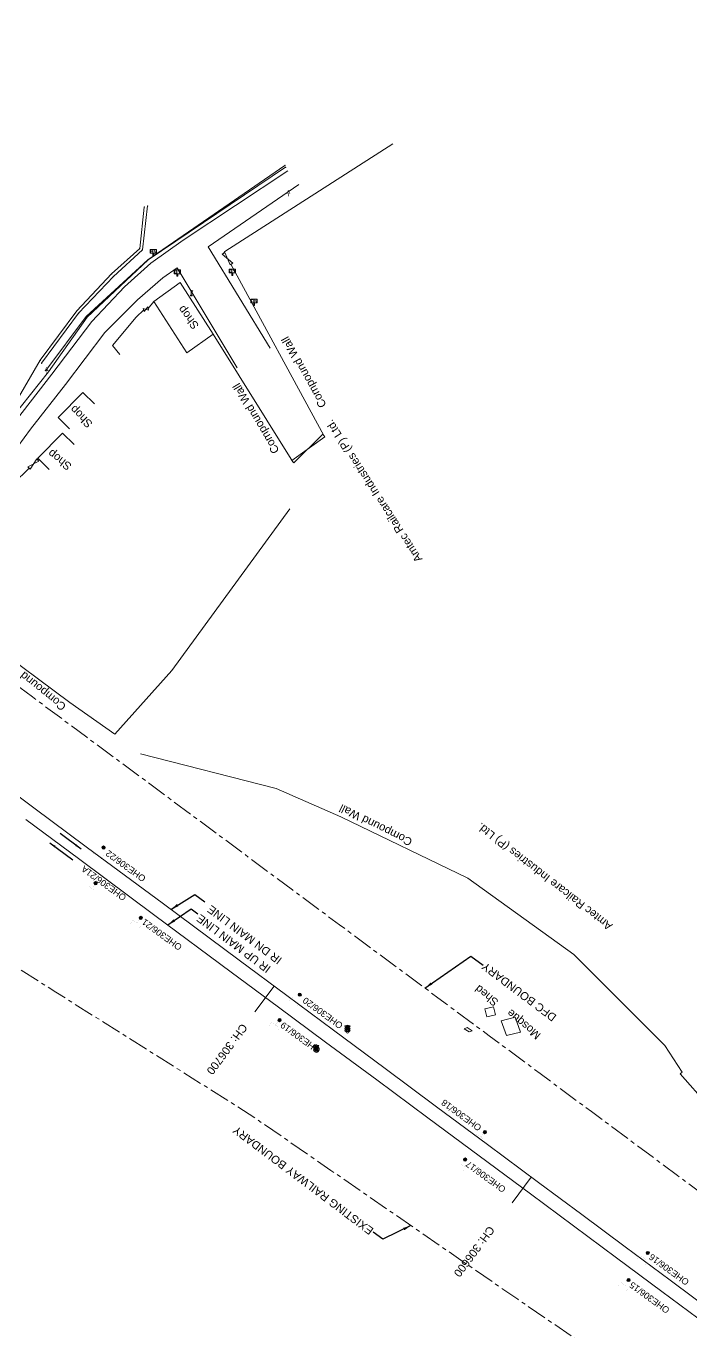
# Model space of a CAD drawing. Header units: metres. Extents: x 628572 to 650094, y 3375792 to 3391117.
# Drawn here: x 639344.9 to 639552.4, y 3383688.9 to 3384096.7 of the extents above; entities that cross this region are included whole.
import ezdxf
from ezdxf.enums import TextEntityAlignment as Align

# ---------------------------------------------------------------- set-up
doc = ezdxf.new("R2010")
doc.units = ezdxf.units.M
doc.header["$MEASUREMENT"] = 0
doc.linetypes.add('CENTER', pattern=[2, 1.25, -0.25, 0.25, -0.25])
for name, color, linetype, lineweight in [('Commercial Building Pucca', 251, 'Continuous', 0), ('Compound Wall', 251, 'Continuous', 0), ('DFCC BOUNDARY', 6, 'CENTER', 0), ('Drain Bottom', 5, 'Continuous', 0), ('Drain Top', 5, 'Continuous', 0), ('Existing Chainage', 7, 'Continuous', 0), ('Existing IR Track', 143, 'Continuous', 0), ('Existing Railway Boundary', 7, 'CENTER', 0), ('flow direction', 7, 'Continuous', 0), ('Gate', 251, 'Continuous', 0), ('Lamp_Post', 7, 'Continuous', 0), ('Name Board', 251, 'Continuous', 0), ('OHE MAST', 8, 'Continuous', 0), ('Religious_Place', 251, 'Continuous', 0), ('Residential Building Semipucca', 251, 'Continuous', 0), ('Shed', 251, 'Continuous', 0), ('Sign Board', 251, 'Continuous', 0), ('Subroad Edge', 34, 'Continuous', 0), ('Tank', 7, 'Continuous', 0), ('Text', 251, 'Continuous', 0)]:
    doc.layers.add(name, color=color, linetype=linetype, lineweight=lineweight)
doc.styles.add('NB', font='swissbo.ttf', dxfattribs={"height": 1.5})
doc.styles.get("Standard").update_dxf_attribs({"font": 'arial.ttf'})
doc.styles.add('Style-Arial', font='arial.ttf')
doc.styles.add('Text', font='arial.ttf', dxfattribs={"height": 2})
doc.dimstyles.new('ISO-25', dxfattribs={"dimtxt": 2.5, "dimasz": 2.5, "dimexe": 1.25, "dimexo": 0.625, "dimtad": 1, "dimtxsty": 'Standard', "dimcen": 2.5, "dimadec": 0, "dimazin": 0, "dimtfac": 1, "dimtmove": 0, "dimatfit": 3, "dimfxl": 1, "dimarcsym": 0})

# ---------------------------------------------------------------- blocks, each defined once
blk = doc.blocks.new('GT')
at = {"layer": 'Gate'}
for p, q in [((-0.5, -0.5), (-0.5, 0.5)), ((-0.5, 0.5), (0.5, -0.5)), ((0.5, 0.5), (0.5, -0.5))]:
    blk.add_line(p, q, dxfattribs=at)
at = {"layer": 'Gate', "flags": 128}
blk.add_lwpolyline([(0.5, 0.5), (-0.5, -0.5)], dxfattribs=at)
blk = doc.blocks.new('LP')
at = {"flags": 128}
for points in [[(0, 0), (0, 1.5)], [(0.25, 1.35), (0.44, 1.35)]]:
    blk.add_lwpolyline(points, dxfattribs=at)
for centre, radius, start, end in [((0.07, 0.99), 0.519, 57.6425, 97.3165), ((0.34, 1.33), 0.094, 11.7012, 168.0476)]:
    blk.add_arc(centre, radius, start, end)
at = {"extrusion": (0, 0, -1)}
blk.add_ellipse((0, 0.01), major_axis=(0.308, 0), ratio=0.400495, dxfattribs=at)
blk.add_ellipse((0.35, 1.36), major_axis=(0.0017, 0.0438), ratio=0.461056, start_param=1.74022, end_param=4.575836)
blk = doc.blocks.new('NB')
for p, q in [((-0.98, 0.82), (-0.98, 1.98)), ((-0.98, 1.98), (0.98, 1.98)), ((-0.98, 0.82), (0.98, 0.82)), ((-0.13, 0.82), (-0.13, 0)), ((-0.13, 0), (0.13, 0)), ((0.13, 0.82), (0.13, 0)), ((0.98, 1.98), (0.98, 0.82))]:
    blk.add_line(p, q)
at = {"style": 'NB', "width": 1.025371}
blk.add_text('NB', height=0.988, rotation=180, dxfattribs=at).set_placement((-0.02, 1.38), align=Align.MIDDLE_CENTER)
blk = doc.blocks.new('TSB')
at = {"const_width": 0.132, "flags": 128}
blk.add_lwpolyline([(-0.51, 0.84), (0.54, 0.84), (0, 1.85), (-0.51, 0.84)], close=True, dxfattribs=at)
at = {"const_width": 0.142, "flags": 128}
blk.add_lwpolyline([(0, 0.84), (0, 0)], dxfattribs=at)
blk = doc.blocks.new('SIG')
for color, points in [(1, [(-0.22, 0.42, 0.180295), (-0.01, 0.33, -0.00255), (0.01, 0.33, -0.00255), (0.02, 0.33, 0.180295), (0.23, 0.42, -0.002654), (0.25, 0.44, 0.184495), (0.33, 0.65, 1.000001), (-0.32, 0.65, 0.184495), (-0.24, 0.44, -0.002654)]), (2, [(0.23, -0.23, -0.002654), (0.25, -0.21, 0.184495), (0.33, 0.01, 1.000001), (-0.32, 0.01, 0.184495), (-0.24, -0.21, -0.002654), (-0.22, -0.23, 0.180295), (-0.01, -0.32, -0.00255), (0.01, -0.32, -0.00255), (0.02, -0.32, 0.180295)]), (3, [(0.23, -0.88, -0.002654), (0.25, -0.86, 0.184495), (0.33, -0.64, 1.000001), (-0.32, -0.64, 0.184495), (-0.24, -0.86, -0.002654), (-0.22, -0.88, 0.395599)])]:
    blk.add_hatch(color=color).paths.add_polyline_path(points)
for p, q in [((-0.31, 0.98), (-0.32, -0.9)), ((0.33, -0.9), (0.32, 0.98))]:
    blk.add_line(p, q)
at = {"flags": 128}
for points in [[(-0.31, 0.98), (-0.81, 0.98, 0.198758), (-0.42, 0.41, 0.003814), (-0.31, 0.39)], [(-0.31, 0.33), (-0.81, 0.33, 0.198758), (-0.42, -0.23, 0.003727), (-0.32, -0.26)], [(0.32, 0.98), (0.82, 0.98, -0.198758), (0.44, 0.41, -0.003814), (0.32, 0.39)], [(0.32, 0.33), (0.82, 0.33, -0.198758), (0.44, -0.23, -0.003727), (0.33, -0.26)], [(-0.32, -0.32), (-0.81, -0.32, 0.198758), (-0.42, -0.88, 0.003639), (-0.32, -0.9)], [(0.33, -0.32), (0.82, -0.32, -0.198758), (0.44, -0.88, -0.003639), (0.33, -0.9)]]:
    blk.add_lwpolyline(points, format="xyb", dxfattribs=at)
for centre, radius, start, end in [((0.01, 0.91), 0.324, 12.4049, 167.5951), ((0.01, 0.81), 0.357, 27.7578, 152.2422), ((0.01, -0.9), 0.324, 181.4572, 358.5428)]:
    blk.add_arc(centre, radius, start, end)
blk = doc.blocks.new('OHE MAST')
h = blk.add_hatch(color=256)
edge = h.paths.add_edge_path()
edge.add_arc((0, 0), 0.514, 0, 360)
at = {"const_width": 0.01, "flags": 128}
for points in [[(1.5, 3.5), (1.5, 2), (-1.5, 2), (-1.5, 3.5)], [(0, 2), (0, 0)]]:
    blk.add_lwpolyline(points, dxfattribs=at)
blk.add_circle((0, 0), 0.514)

msp = doc.modelspace()

# ---------------------------------------------------------------- linework, layer by layer
at = {"layer": 'Commercial Building Pucca', "linetype": 'Continuous', "flags": 128}
for points in [[(639358.5013, 3383970.9802), (639354.9523, 3383974.5007), (639362.681, 3383982.2919), (639366.23, 3383978.7715)], [(639352.1593, 3383958.2721), (639348.6103, 3383961.7926), (639356.339, 3383969.5839), (639359.888, 3383966.0634)]]:
    msp.add_lwpolyline(points, dxfattribs=at)
at = {"layer": 'Compound Wall', "linetype": 'Continuous', "flags": 128}
for points in [[(639406.4994, 3384025.7432), (639406.9515, 3384026.3614), (639459.3581, 3384059.922)], [(639437.7977, 3383968.8764), (639408.8182, 3384022.3876), (639409.0183, 3384022.4266)], [(639374.1947, 3383994.1092), (639371.8431, 3383996.99), (639379.3157, 3384005.7714), (639381.6325, 3384008.0814)], [(639383.0247, 3384008.5263), (639384.758, 3384010.682)], [(639403.3222, 3384000.5438), (639428.1708, 3383960.6528)], [(639340.9775, 3383953.8923), (639345.8665, 3383958.6672)], [(639348.6016, 3383961.2699), (639348.6103, 3383961.7926)], [(639427.2478, 3383945.9668), (639390.3679, 3383895.468)], [(639390.3679, 3383895.468), (639372.6104, 3383875.5884), (639358.5388, 3383885.4769), (639333.6449, 3383903.9751)], [(640033.2052, 3383399.4883), (639991.6266, 3383430.1436), (639936.4219, 3383471.1233), (639903.1017, 3383496.664), (639874.1764, 3383517.3986), (639793.0758, 3383577.3894), (639767.3478, 3383596.6619), (639738.6534, 3383618.245), (639707.084, 3383641.4337), (639678.5286, 3383662.9104), (639621.2944, 3383703.3973), (639594.1379, 3383723.6912), (639574.9652, 3383740.1866), (639549.0758, 3383769.5611), (639549.6861, 3383770.0136), (639544.2712, 3383778.3502), (639515.8615, 3383806.8224), (639482.763, 3383830.583), (639443.1606, 3383849.808), (639422.9601, 3383858.6603), (639380.6101, 3383869.4964)]]:
    msp.add_lwpolyline(points, dxfattribs=at)
at = {"layer": 'DFCC BOUNDARY', "ltscale": 5, "flags": 128}
msp.add_lwpolyline([(643812.3093, 3380572.2631), (643808.6724, 3380574.9777), (643793.2095, 3380586.5191), (643778.2448, 3380597.6421), (643763.3482, 3380608.7144), (643749.7736, 3380618.8204), (643735.9982, 3380629.076), (643723.1947, 3380638.6), (643709.7998, 3380648.5621), (643690.0477, 3380662.9402), (643670.4357, 3380677.2164), (643654.8999, 3380688.7702), (643639.33, 3380700.3503), (643623.6793, 3380711.9753), (643608.0162, 3380723.6096), (643592.0244, 3380735.5214), (643576.0362, 3380747.4305), (643559.2149, 3380759.9262), (643542.8146, 3380772.109), (643525.4077, 3380785.0526), (643508.5729, 3380797.5713), (643491.5674, 3380810.185), (643474.9054, 3380822.5435), (643458.6431, 3380834.5901), (643442.5469, 3380846.5134), (643427.1858, 3380857.9465), (643411.8459, 3380869.3639), (643394.9279, 3380881.9183), (643378.0712, 3380894.4272), (643361.5733, 3380906.6656), (643345.0316, 3380918.9365), (643327.8173, 3380931.7135), (643310.7678, 3380944.3682), (643276.4247, 3380969.8455), (643259.3635, 3380982.507), (643242.1351, 3380995.2928), (643222.7062, 3381009.6831), (643203.0589, 3381024.2351), (643183.8178, 3381038.4897), (643164.43, 3381052.853), (643145.2327, 3381067.0902), (643126.2605, 3381081.1605), (643109.9442, 3381093.1269), (643094.185, 3381104.6835), (643070.7732, 3381121.9216), (643047.567, 3381139.0085), (643025.8074, 3381155.1407), (643004.0325, 3381171.2845), (642988.5407, 3381182.7648), (642971.6994, 3381195.2495), (642949.8305, 3381211.504), (642926.6521, 3381228.7318), (642912.2142, 3381239.4542), (642897.7112, 3381250.225), (642880.681, 3381262.8766), (642863.5492, 3381275.6037), (642848.8569, 3381286.5082), (642830.5771, 3381300.0787), (642815.3655, 3381311.3602), (642796.6216, 3381325.2614), (642779.3631, 3381338.0981), (642762.2123, 3381350.8547), (642746.7818, 3381362.2976), (642731.1837, 3381373.8649), (642713.7244, 3381386.8427), (642695.8795, 3381400.107), (642676.186, 3381414.7288), (642656.3739, 3381429.4386), (642638.7427, 3381442.5386), (642620.5543, 3381456.0528), (642604.8402, 3381467.7078), (642587.9896, 3381480.2058), (642565.2925, 3381497.0883), (642541.6892, 3381514.6448), (642525.704, 3381526.5194), (642509.7629, 3381538.3612), (642491.0733, 3381552.2518), (642472.4595, 3381566.086), (642458.4237, 3381576.5074), (642444.2456, 3381587.0343), (642429.7967, 3381597.7603), (642415.357, 3381608.4793), (642397.6705, 3381621.593), (642380.0084, 3381634.6886), (642363.7544, 3381646.7691), (642347.2259, 3381659.0537), (642330.8575, 3381671.2261), (642314.3519, 3381683.5006), (642297.8931, 3381695.7457), (642281.8453, 3381707.6851), (642264.9228, 3381720.2432), (642248.3602, 3381732.5341), (642230.5414, 3381745.7954), (642212.7106, 3381759.0381), (642195.2367, 3381772.0213), (642177.7043, 3381785.0479), (642157.1992, 3381800.2569), (642136.6249, 3381815.5171), (642118.9645, 3381828.6404), (642101.3287, 3381841.7453), (642081.6266, 3381856.3336), (642061.8408, 3381870.9838), (642042.7256, 3381885.154), (642023.486, 3381899.4164), (642005.9697, 3381912.4264), (641988.4231, 3381925.4588), (641970.4215, 3381938.796), (641952.2749, 3381952.2408), (641931.9264, 3381967.3701), (641911.6528, 3381982.4438), (641898.9656, 3381991.8514), (641886.5608, 3382001.0055), (641876.0335, 3382008.8624), (641864.0463, 3382017.7726), (641852.3291, 3382026.4822), (641837.115, 3382037.7582), (641821.9667, 3382048.9854), (641806.6184, 3382060.3889), (641791.2687, 3382071.7933), (641778.1757, 3382081.5216), (641765.0647, 3382091.263), (641751.1214, 3382101.6324), (641737.1136, 3382112.0497), (641726.4516, 3382119.9432), (641715.7754, 3382127.8472), (641700.446, 3382139.2493), (641685.0398, 3382150.7085), (641672.5358, 3382160.0238), (641659.9859, 3382169.3732), (641642.1375, 3382182.6543), (641624.3659, 3382195.8782), (641611.4997, 3382205.4411), (641598.7051, 3382214.9508), (641579.3318, 3382229.3615), (641559.9393, 3382243.7865), (641545.7561, 3382254.3093), (641531.6069, 3382264.7929), (641516.2129, 3382276.2423), (641500.7739, 3382287.7114), (641484.9887, 3382299.3992), (641469.298, 3382311.017), (641453.4587, 3382322.7603), (641437.5808, 3382334.5322), (641423.9882, 3382344.5278), (641410.4861, 3382354.4572), (641398.1591, 3382363.7061), (641385.5887, 3382373.1374), (641369.5481, 3382385.0615), (641353.581, 3382396.931), (641340.174, 3382406.8961), (641326.8342, 3382416.8112), (641313.9782, 3382426.3292), (641301.2155, 3382435.7781), (641284.3444, 3382448.3055), (641267.4776, 3382460.8298), (641251.7036, 3382472.5569), (641235.976, 3382484.2496), (641219.0383, 3382496.817), (641202.2584, 3382509.2673), (641189.76, 3382518.5659), (641177.2671, 3382527.8539), (641163.4298, 3382538.1046), (641149.6816, 3382548.2893), (641137.5323, 3382557.3376), (641125.4142, 3382566.3629), (641111.3917, 3382576.7766), (641097.4434, 3382587.1352), (641086.4887, 3382595.2709), (641075.334, 3382603.5555), (641061.7644, 3382613.6593), (641047.9094, 3382623.9756), (641033.6643, 3382634.5297), (641019.4811, 3382645.038), (641006.7027, 3382654.5421), (640993.8916, 3382664.0705), (640978.9563, 3382675.1623), (640963.9965, 3382686.2723), (640946.2836, 3382699.3937), (640928.6538, 3382712.4537), (640913.4131, 3382723.7566), (640898.2075, 3382735.0336), (640883.6572, 3382745.852), (640855.1845, 3382767.015), (640841.3158, 3382777.3197), (640825.904, 3382788.7498), (640810.5106, 3382800.1663), (640797.3056, 3382809.9954), (640784.0814, 3382819.8389), (640767.3829, 3382832.244), (640750.7597, 3382844.5932), (640734.5712, 3382856.624), (640718.4561, 3382868.6002), (640700.8318, 3382881.7023), (640683.2571, 3382894.7676), (640668.0149, 3382906.0851), (640653.0827, 3382917.1726), (640637.096, 3382929.0729), (640621.3126, 3382940.8219), (640606.7688, 3382951.6133), (640592.2397, 3382962.3937), (640576.5383, 3382974.0634), (640560.8512, 3382985.7224), (640545.651, 3382997.022), (640530.4116, 3383008.3505), (640516.6491, 3383018.562), (640502.8751, 3383028.782), (640490.7881, 3383037.7114), (640478.8397, 3383046.5383), (640463.3449, 3383058.0659), (640447.6782, 3383069.721), (640428.9748, 3383083.5735), (640410.2094, 3383097.4719), (640387.4808, 3383114.4141), (640364.785, 3383131.332), (640350.7429, 3383141.7456), (640336.708, 3383152.1537), (640321.9965, 3383163.0459), (640307.2262, 3383173.9816), (640293.057, 3383184.4985), (640278.9681, 3383194.9558), (640263.9534, 3383206.1214), (640248.9885, 3383217.2501), (640234.9895, 3383227.6511), (640220.8998, 3383238.1196), (640203.1822, 3383251.2592), (640185.3658, 3383264.472), (640169.5446, 3383276.2399), (640153.6227, 3383288.0852), (640140.9567, 3383297.4857), (640127.9156, 3383307.1648), (640111.7201, 3383319.2), (640095.1302, 3383331.5282), (640080.0724, 3383342.6864), (640064.9887, 3383353.8638), (640050.3238, 3383364.7642), (640035.5809, 3383375.7224), (640023.8916, 3383384.3981), (640012.2409, 3383393.045), (639998.431, 3383403.2737), (639984.6827, 3383413.4567), (639970.0377, 3383424.3322), (639950.049, 3383439.1796), (639942.8737, 3383444.5141), (639926.5747, 3383456.6308), (639913.4666, 3383466.3801), (639896.5934, 3383478.9297), (639881.5054, 3383490.1549), (639866.4939, 3383501.3233), (639852.4765, 3383511.7446), (639838.5065, 3383522.1306), (639823.7382, 3383533.0543), (639809.0966, 3383543.8841), (639795.0765, 3383554.2956), (639781.0402, 3383564.7193), (639768.5196, 3383574.0242), (639755.953, 3383583.3633), (639741.5243, 3383594.0903), (639727.0981, 3383604.8155), (639713.2608, 3383615.1067), (639699.4745, 3383625.36), (639684.1093, 3383636.7884), (639668.7758, 3383648.193), (639654.5483, 3383658.7838), (639640.2683, 3383669.4137), (639622.7576, 3383682.4104), (639605.3264, 3383695.3482), (639590.884, 3383706.0812), (639576.4835, 3383716.7831), (639562.3867, 3383727.2481), (639548.2532, 3383737.7403), (639534.822, 3383747.7129), (639521.3566, 3383757.711), (639505.358, 3383769.5842), (639489.3927, 3383781.4328), (639473.4311, 3383793.2886), (639457.4738, 3383805.1412), (639442.7456, 3383816.0648), (639428.0129, 3383826.9918), (639404.2096, 3383844.6857), (639380.3313, 3383862.4353), (639363.908, 3383874.6137), (639346.9106, 3383887.212), (639330.3344, 3383899.5156)], dxfattribs=at)
at = {"layer": 'Drain Bottom', "linetype": 'Continuous', "flags": 128}
for points in [[(639425.7029, 3384053.1891), (639382.9639, 3384023.7615), (639363.632, 3384005.9972), (639351.0531, 3383989.1172)], [(639349.7734, 3383991.4316), (639361.3231, 3384007.0163), (639372.1817, 3384018.563), (639381.2048, 3384026.8872), (639382.8495, 3384040.5483)]]:
    msp.add_lwpolyline(points, dxfattribs=at)
at = {"layer": 'Drain Bottom'}
for p in [(639425.703, 3384053.189), (639382.85, 3384040.548), (639381.205, 3384026.887), (639382.964, 3384023.761), (639372.182, 3384018.563), (639361.323, 3384007.016), (639363.632, 3384005.997), (639349.773, 3383991.432), (639351.053, 3383989.117)]:
    msp.add_point(p, dxfattribs=at)
at = {"layer": 'Drain Top', "linetype": 'Continuous', "flags": 128}
for points in [[(639312.8451, 3383944.8929), (639316.9032, 3383948.1919), (639325.4583, 3383956.9956), (639340.6364, 3383974.5443), (639351.929, 3383988.7896), (639363.9759, 3384005.8662), (639383.0609, 3384023.7427), (639425.902, 3384052.6522)], [(639381.7921, 3384040.2089), (639380.399, 3384027.2922), (639371.5851, 3384019.3247), (639360.7378, 3384007.7845), (639349.3443, 3383992.3688), (639339.5586, 3383975.487), (639324.5773, 3383957.5854), (639315.9325, 3383948.9923), (639311.4558, 3383946.5278)]]:
    msp.add_lwpolyline(points, dxfattribs=at)
at = {"layer": 'Drain Top'}
for p in [(639425.902, 3384052.652), (639381.792, 3384040.209), (639380.399, 3384027.292), (639383.061, 3384023.743), (639371.585, 3384019.325), (639360.738, 3384007.784), (639363.976, 3384005.866), (639349.344, 3383992.369), (639351.929, 3383988.79)]:
    msp.add_point(p, dxfattribs=at)
at = {"layer": 'Existing Chainage', "color": 7, "linetype": 'Continuous', "lineweight": 13, "flags": 128}
for points in [[(639416.3375, 3383788.9124), (639422.3035, 3383796.9378)], [(639496.6115, 3383729.2723), (639502.5741, 3383737.3003)]]:
    msp.add_lwpolyline(points, dxfattribs=at)
at = {"layer": 'Existing IR Track', "flags": 128}
for points in [[(639560.2959, 3383694.38), (639545.9219, 3383705.0699), (639531.895, 3383715.5017), (639518.3716, 3383725.5565), (639504.8367, 3383735.6197), (639488.9234, 3383747.439), (639473.0478, 3383759.2303), (639456.9921, 3383771.1583), (639440.8127, 3383783.1782), (639426.3374, 3383793.939), (639411.3866, 3383805.0532), (639387.7746, 3383822.5808), (639363.7073, 3383840.4465), (639347.3274, 3383852.6266), (639330.4464, 3383865.1695)], [(639557.3961, 3383691.0991), (639543.3126, 3383701.5542), (639529.179, 3383712.0464), (639515.7455, 3383722.0207), (639502.2801, 3383732.0187), (639486.2874, 3383743.8877), (639470.3221, 3383755.7363), (639454.3502, 3383767.5997), (639438.3929, 3383779.4523), (639423.6827, 3383790.3626), (639408.9363, 3383801.2997), (639385.1192, 3383819.0038), (639361.256, 3383836.7423), (639344.8477, 3383848.9095)]]:
    msp.add_lwpolyline(points, dxfattribs=at)
at = {"layer": 'Existing Railway Boundary', "ltscale": 5, "flags": 128}
msp.add_lwpolyline([(631983.38, 3389039.032), (631997.7807, 3389029.4226), (631998.0481, 3389028.4172), (632017.689, 3389013.381), (632054.7643, 3388986.9088), (632106.6339, 3388955.856), (632154.9467, 3388925.0992), (632230.8669, 3388875.9972), (632261.2753, 3388857.0709), (632290.5359, 3388840.2738), (632385.6616, 3388776.6365), (632400.5735, 3388766.5357), (632397.5375, 3388762.1235), (632395.5364, 3388759.1088), (632389.2973, 3388750.367), (632386.7075, 3388746.9674), (632380.0799, 3388739.4039), (632361.8258, 3388715.063), (632365.1364, 3388712.5802), (632373.8273, 3388706.8724), (632388.4278, 3388697.2834), (632403.5607, 3388687.3436), (632418.7904, 3388677.3402), (632434.5002, 3388667.0345), (632450.2517, 3388656.7014), (632466.7864, 3388645.8571), (632483.3195, 3388635.0137), (632501.7611, 3388622.9148), (632520.2525, 3388610.7831), (632536.8197, 3388599.9238), (632553.3588, 3388589.0829), (632565.8495, 3388580.885), (632578.4671, 3388572.604), (632596.9196, 3388560.5289), (632615.4939, 3388548.3741), (632635.6038, 3388535.295), (632652.8405, 3388523.9973), (632669.9946, 3388512.743), (632686.4084, 3388501.9869), (632696.8068, 3388495.1588), (632732.8678, 3388550.0585), (632815.552, 3388494.313), (632865.8266, 3388462.6693), (632954.7858, 3388408.1832), (633025.1519, 3388369.9037), (633056.7277, 3388353.8904), (633065.1399, 3388349.0145), (633088.5914, 3388328.9973), (633152.5885, 3388273.22), (633202.5468, 3388242.3953), (633264.4413, 3388204.6969), (633318.529, 3388171.7998), (633353.1394, 3388148.7029), (633406.9301, 3388112.3266), (633420.502, 3388103.4378), (633436.8123, 3388092.7008), (633466.2362, 3388073.356), (633479.8402, 3388064.4269), (633497.3225, 3388052.9837), (633514.7073, 3388041.6043), (633531.7969, 3388030.3277), (633546.129, 3388020.9518), (633562.4852, 3388010.2117), (633576.5949, 3388000.9466), (633594.4174, 3387989.2137), (633606.8568, 3387981.0241), (633607.7091, 3387982.3188), (633610.8424, 3387980.256), (633626.8506, 3387969.7582), (633642.9494, 3387959.201), (633660.1619, 3387947.8844), (633677.4438, 3387936.5221), (633693.0899, 3387926.2037), (633708.7685, 3387915.8637), (633726.0343, 3387904.4973), (633743.3468, 3387893.1002), (633758.2779, 3387883.3197), (633773.1647, 3387873.5681), (633789.2894, 3387862.9617), (633805.4356, 3387852.3412), (633820.4764, 3387842.4668), (633835.4704, 3387832.6232), (633852.0416, 3387821.7432), (633886.4734, 3387799.1411), (633904.4207, 3387787.3621), (633919.3393, 3387777.5707), (633934.3023, 3387767.7502), (633949.6629, 3387757.6969), (633964.9235, 3387747.7091), (633980.0551, 3387737.7098), (633995.2041, 3387727.6988), (634012.3387, 3387716.4289), (634029.3333, 3387705.2512), (634045.5362, 3387694.5849), (634061.6293, 3387683.9862), (634078.9907, 3387672.5929), (634096.3149, 3387661.224), (634113.1506, 3387650.1721), (634130.0059, 3387639.1072), (634145.8823, 3387628.6414), (634161.8963, 3387618.085), (634177.8703, 3387607.6107), (634193.7633, 3387597.1895), (634209.9993, 3387586.506), (634226.097, 3387575.9134), (634243.1652, 3387564.6955), (634260.1615, 3387553.5249), (634275.6177, 3387543.3646), (634291.1318, 3387533.1662), (634296.8083, 3387529.4449), (634291.9143, 3387522.0113), (634301.9583, 3387515.4268), (634317.7028, 3387505.1053), (634344.1271, 3387487.7818), (634370.6963, 3387470.3636), (634386.1901, 3387460.3813), (634401.9429, 3387450.229), (634426.4972, 3387434.0857), (634451.3792, 3387417.727), (634475.9114, 3387401.5928), (634500.3759, 3387385.5031), (634523.6732, 3387370.1555), (634547.0997, 3387354.7227), (634564.8006, 3387343.068), (634582.571, 3387331.3674), (634601.3879, 3387318.9723), (634620.2858, 3387306.5238), (634639.3106, 3387294.0156), (634658.1243, 3387281.6461), (634679.4814, 3387267.2836), (634702.026, 3387254.0413), (634712.9167, 3387246.4104), (634726.0042, 3387238.4627), (634737.8854, 3387230.0656), (634750.9438, 3387221.7267), (634764.9008, 3387212.4131), (634775.612, 3387204.6159), (634789.3703, 3387195.959), (634801.4607, 3387188.869), (634814.7172, 3387180.8194), (634815.4987, 3387180.2694), (634827.9598, 3387171.3498), (634840.5994, 3387164.128), (634854.2176, 3387155.5292), (634871.8787, 3387143.9515), (634877.6173, 3387139.7695), (634887.5373, 3387132.4757), (634902.4262, 3387121.5277), (634921.3448, 3387107.4791), (634940.6674, 3387093.1306), (634962.2421, 3387077.0753), (634984.1126, 3387060.8), (635000.5185, 3387048.6195), (635017.0238, 3387036.3652), (635035.7455, 3387022.426), (635054.4369, 3387008.5092), (635082.1937, 3386987.9155), (635109.8573, 3386967.3911), (635134.2436, 3386949.2611), (635158.5309, 3386931.2047), (635180.7563, 3386914.7058), (635202.7867, 3386898.3516), (635206.1213, 3386895.8016), (635211.1242, 3386892.0437), (635230.1367, 3386877.9281), (635249.207, 3386863.7701), (635270.9723, 3386847.61), (635292.819, 3386831.3895), (635313.1117, 3386816.3456), (635333.3618, 3386801.3334), (635352.372, 3386787.2182), (635371.5331, 3386772.9909), (635390.4616, 3386758.9197), (635409.8226, 3386744.527), (635427.2062, 3386731.6093), (635445.0434, 3386718.3546), (635461.6171, 3386706.0794), (635478.4695, 3386693.5976), (635493.4196, 3386682.4884), (635508.6023, 3386671.2062), (635518.0063, 3386664.2196), (635527.5618, 3386657.1206), (635543.461, 3386645.2907), (635559.7145, 3386633.1978), (635591.676, 3386610.2688), (635606.0755, 3386599.5015), (635620.6466, 3386588.6057), (635636.5434, 3386576.7606), (635652.3995, 3386564.9458), (635668.2493, 3386553.1365), (635683.9787, 3386541.4169), (635700.2614, 3386528.9886), (635716.7419, 3386516.4094), (635732.9183, 3386504.3569), (635749.0007, 3386492.3748), (635764.9276, 3386480.5277), (635780.91, 3386468.6394), (635796.8963, 3386456.7694), (635812.8908, 3386444.8934), (635829.3631, 3386432.6938), (635845.7912, 3386420.527), (635861.6814, 3386408.7334), (635877.6317, 3386396.8953), (635893.2055, 3386385.3425), (635908.8769, 3386373.7174), (635925.058, 3386361.6972), (635941.2668, 3386349.6564), (635956.6865, 3386338.1889), (635972.0823, 3386326.7391), (635987.7899, 3386315.0493), (636003.5308, 3386303.3347), (636019.0977, 3386291.765), (636034.6476, 3386280.2079), (636050.7681, 3386268.2256), (636066.8961, 3386256.2378), (636083.1084, 3386244.1987), (636099.3561, 3386232.1333), (636114.134, 3386221.1471), (636147.8198, 3386196.1265), (636166.7058, 3386182.1085), (636182.4635, 3386170.4111), (636198.2037, 3386158.7268), (636214.3364, 3386146.7471), (636230.3919, 3386134.8247), (636230.9614, 3386134.4025), (636228.154, 3386130.995), (636300.9317, 3386076.4069), (636382.1931, 3386014.4435), (636463.0816, 3385952.0584), (636544.2755, 3385889.3268), (636568.8921, 3385871.1182), (636613.4471, 3385839.7025), (636628.0709, 3385853.6506), (636650.5128, 3385835.4717), (636693.9069, 3385800.1065), (636686.7095, 3385790.4003), (636696.0629, 3385782.3378), (636710.473, 3385769.9165), (636766.0138, 3385726.4206), (636849.4668, 3385668.9836), (636931.64, 3385608.8479), (637013.8419, 3385548.1951), (637096.6082, 3385488.6336), (637121.9489, 3385470.2058), (637176.9181, 3385426.1737), (637258.1753, 3385363.4078), (637340.1494, 3385301.7514), (637422.2947, 3385241.0852), (637447.0788, 3385223.2045), (637528.2227, 3385160.8768), (637610.9552, 3385100.7612), (637694.8717, 3385041.953), (637753.3499, 3385002.2846), (637771.5944, 3384989.982), (637771.5944, 3384979.4924), (637852.0915, 3384922.0343), (637935.0162, 3384862.0714), (637993.4351, 3384821.4573), (638019.0158, 3384803.2052), (638102.4107, 3384745.0584), (638178.9785, 3384688.3398), (638237.6603, 3384636.8079), (638344.701, 3384557.2221), (638427.4112, 3384496.8586), (638508.4228, 3384435.5926), (638565.3238, 3384391.9743), (638589.782, 3384373.2765), (638631.8324, 3384337.8543), (638619.2503, 3384320.7689), (638700.6253, 3384258.2275), (638758.2306, 3384210.1286), (638748.4263, 3384194.4881), (638832.9819, 3384135.241), (638898.2751, 3384089.8354), (638910.685, 3384104.7359), (638994.0238, 3384045.8483), (639077.2216, 3383986.384), (639102.1383, 3383968.0886), (639159.8745, 3383926.5901), (639184.8741, 3383908.5552), (639242.6613, 3383867.4991), (639268.1519, 3383849.1332), (639327.9549, 3383811.5106), (639354.2186, 3383795.0507), (639414.5653, 3383756.9689), (639440.0428, 3383739.3736), (639498.3493, 3383699.1058), (639523.8465, 3383681.6785), (639574.9736, 3383646.7331), (639583.1624, 3383652.0276), (639689.1575, 3383571.5368), (639770.3529, 3383510.1038), (639826.8338, 3383467.0843), (639851.6063, 3383448.3401), (639907.8381, 3383405.1303), (639928.7552, 3383389.2727), (639932.4136, 3383385.8226), (639987.4639, 3383341.8457), (640012.7135, 3383323.0928), (640093.1273, 3383262.0565), (640171.8725, 3383196.1592), (640228.3322, 3383153.381), (640311.5957, 3383095.2106), (640394.8641, 3383036.2274), (640477.4145, 3382977.0386), (640559.1827, 3382915.4685), (640665.4567, 3382835.3045), (640720.6935, 3382789.5682), (640744.1896, 3382769.9043), (640801.5333, 3382727.7921), (640884.497, 3382668.355), (640967.4181, 3382609.4811), (641049.3321, 3382547.9775), (641130.842, 3382487.0083), (641212.6929, 3382426.3203), (641295.2397, 3382366.2732), (641377.1032, 3382305.6407), (641458.6913, 3382244.4694), (641539.788, 3382182.3426), (641622.1383, 3382122.0097), (641702.364, 3382062.6427), (641784.5528, 3382001.6936), (641867.0132, 3381941.5198), (641973.939, 3381862.1361), (642047.1447, 3381806.5386), (642111.3474, 3381756.247), (642135.5451, 3381737.1522), (642191.6481, 3381692.8805), (642216.3665, 3381674.0919), (642297.8377, 3381612.4104), (642380.4062, 3381552.4772), (642463.3246, 3381492.4122), (642545.7114, 3381431.7783), (642627.5896, 3381371.9523), (642710.042, 3381311.7191), (642794.2249, 3381254.3826), (642875.8129, 3381193.2771), (642956.3456, 3381130.3141), (643036.4583, 3381067.3443), (643117.185, 3381004.8095), (643172.4593, 3380960.8682), (643197.158, 3380942.1115), (643255.3116, 3380901.5691), (643282.0179, 3380885.9855), (643340.0019, 3380844.3971), (643414.9945, 3380785.1482), (643451.8986, 3380756.7808), (643532.8037, 3380694.4612), (643535.2972, 3380692.6635), (643551.2784, 3380680.8194), (643567.3357, 3380668.919), (643583.0638, 3380657.2952), (643598.7082, 3380645.7333), (643614.3081, 3380634.1892), (643630.1523, 3380622.4653), (643650.0814, 3380608.0318), (643669.585, 3380593.9065), (643682.7179, 3380584.1884), (643695.5222, 3380574.7117), (643709.3225, 3380564.4893), (643722.9637, 3380554.3847), (643737.887, 3380543.3483), (643752.8235, 3380532.3022), (643768.2592, 3380520.8389), (643783.7331, 3380509.3472), (643799.7855, 3380497.4973), (643815.9413, 3380485.5714), (643832.7782, 3380473.1288), (643849.7289, 3380460.6021), (643866.059, 3380448.5159), (643882.3496, 3380436.4589), (643898.3816, 3380424.7148), (643914.2305, 3380413.1048), (643929.3278, 3380401.9147), (643944.4267, 3380390.7231), (643959.7518, 3380379.1349), (643975.3902, 3380367.3097), (643987.907, 3380358.1055), (644000.1603, 3380349.0958), (644017.4569, 3380336.3184), (644034.4669, 3380323.7528), (644046.4455, 3380314.9727), (644249.4258, 3380165.3983), (644621.007, 3379887.6965), (644676.9944, 3379845.4482), (644702.8645, 3379825.9912), (644738.6024, 3379799.4801), (644742.2817, 3379796.7418), (644771.2557, 3379773.8192), (644804.6479, 3379750.2058), (644834.554, 3379728.6172), (644848.5372, 3379718.5093), (644863.2911, 3379707.9396), (644878.1999, 3379697.2589), (644893.8111, 3379686.127), (644909.381, 3379675.0245), (644918.4816, 3379668.5863), (644935.1691, 3379656.7791), (644907.7997, 3379620.3367), (644936.8456, 3379598.666), (644961.4527, 3379618.4234), (645145.9779, 3379481.4776), (645154.4712, 3379493.1591), (645276.7247, 3379402.534), (645270.2115, 3379393.7381), (645468.3754, 3379252.8811), (645478.6859, 3379267.1096), (645498.5589, 3379252.3702), (645510.5872, 3379243.9988), (645510.5872, 3379243.9988), (645531.3517, 3379228.922), (645544.8911, 3379218.91), (645549.0311, 3379215.8257)], dxfattribs=at)
at = {"layer": 'Religious_Place', "linetype": 'Continuous', "flags": 128}
msp.add_lwpolyline([(639499.2154, 3383782.5713), (639494.8455, 3383781.4587), (639493.1398, 3383786.0572), (639497.5098, 3383787.1698), (639499.2154, 3383782.5713)], close=True, dxfattribs=at)
at = {"layer": 'Residential Building Semipucca', "linetype": 'Continuous', "flags": 128}
msp.add_lwpolyline([(639384.758, 3384010.682), (639393.0083, 3384016.5944), (639403.3222, 3384000.5438), (639395.0719, 3383994.6314), (639384.758, 3384010.682)], close=True, dxfattribs=at)
at = {"layer": 'Shed', "linetype": 'Continuous', "flags": 128}
msp.add_lwpolyline([(639491.3783, 3383787.994), (639488.6608, 3383787.3439), (639488.0885, 3383789.8248), (639490.8062, 3383790.4749), (639491.3783, 3383787.994)], close=True, dxfattribs=at)
at = {"layer": 'Subroad Edge', "linetype": 'Continuous', "flags": 128}
for points in [[(639200.3505, 3384025.3428), (639229.2107, 3384004.8402), (639272.6105, 3383973.9497), (639298.5586, 3383954.9832), (639304.7677, 3383950.6037), (639314.0915, 3383943.421), (639316.7928, 3383942.7115), (639318.4396, 3383942.5018), (639327.8504, 3383955.1543), (639341.9491, 3383973.7255), (639352.9781, 3383988.0356), (639365.4422, 3384004.4696), (639375.6271, 3384015.3304), (639383.8706, 3384022.6383), (639393.9167, 3384029.9096), (639426.5947, 3384051.5516)], [(639430.0096, 3384047.2695), (639401.7898, 3384027.7451), (639421.0751, 3383996.1506)], [(639410.8434, 3383990.0153), (639392.0605, 3384021.1831), (639387.5706, 3384018.0496), (639379.6464, 3384011.1908), (639369.5109, 3384001.0607), (639357.224, 3383984.8237), (639346.2694, 3383970.8737), (639332.3461, 3383951.9042), (639317.0479, 3383931.3438), (639310.074, 3383921.1138), (639301.0623, 3383908.5812), (639277.8674, 3383882.1574), (639247.4053, 3383863.8194), (639231.012, 3383855.7525), (639211.8402, 3383846.9087), (639184.6647, 3383833.994), (639183.7048, 3383831.8395), (639183.0786, 3383813.4856)]]:
    msp.add_lwpolyline(points, dxfattribs=at)
at = {"layer": 'Tank', "linetype": 'Continuous', "flags": 128}
msp.add_lwpolyline([(639482.5379, 3383783.9442), (639484.0854, 3383782.9587), (639483.2281, 3383782.5897), (639481.6783, 3383783.5766), (639482.5379, 3383783.9442)], close=True, dxfattribs=at)

# ---------------------------------------------------------------- block references
at = {"layer": 'Gate'}
for p, xscale, yscale, zscale, rotation in [((639407.7589, 3384024.0849), 4.16468900747285, 0.9997814888924802, 2.040533993018825, 307.2277033036961), ((639382.3286, 3384008.3039), 1.461494861005497, 0.9997814888924802, 1.208790928219096, 17.22770330509377), ((639432.9807, 3383964.7648), 12.65594200300549, 0.9997814888924813, 3.557130379828901, 40.22770330668921), ((639347.2341, 3383959.9686), 3.775604074454411, 0.9997814888924802, 1.942879065466131, 43.22770330665067)]:
    msp.add_blockref('GT', p, dxfattribs=dict(at, xscale=xscale, yscale=yscale, zscale=zscale, rotation=rotation))
at = {"layer": 'Lamp_Post', "linetype": 'Continuous'}
msp.add_blockref('LP', (639396.49, 3384012.589), dxfattribs=at)
at = {"layer": 'Name Board', "linetype": 'Continuous'}
for p in [(639384.654, 3384024.932), (639384.654, 3384024.932), (639392.117, 3384018.57), (639392.117, 3384018.57), (639409.266, 3384018.862), (639409.266, 3384018.862), (639416.092, 3384009.433), (639416.092, 3384009.433)]:
    msp.add_blockref('NB', p, dxfattribs=at)
at = {"layer": 'OHE MAST', "color": 2, "rotation": 143.3908318566117}
for p in [(639369.099, 3383840.178), (639366.608, 3383829.023), (639380.69, 3383818.226), (639430.34, 3383794.237), (639424.03, 3383786.289), (639488.104, 3383751.34), (639481.915, 3383742.759), (639538.942, 3383713.574), (639532.928, 3383705.132)]:
    msp.add_blockref('OHE MAST', p, dxfattribs=at)
at = {"layer": 'Sign Board', "linetype": 'Continuous'}
for name, p in [('TSB', (639426.747, 3384043.584)), ('TSB', (639351.28, 3383988.256)), ('SIG', (639445.207, 3383783.489)), ('SIG', (639435.433, 3383777.375))]:
    msp.add_blockref(name, p, dxfattribs=at)

# ---------------------------------------------------------------- texts
at = {"layer": 'DFCC BOUNDARY', "linetype": 'Continuous', "ltscale": 5}
msp.add_text('DFC BOUNDARY', height=2.5, rotation=143, dxfattribs=at).set_placement((639487.5977, 3383803.4987), align=Align.MIDDLE_RIGHT)
at = {"layer": 'Existing Chainage', "color": 7, "lineweight": 0, "char_height": 2.5, "attachment_point": 4, "line_spacing_factor": 0.6, "style": 'Style-Arial'}
for s, insert, rotation in [('CH: 306700', (639413.1955, 3383784.701), 233.373349), ('CH: 306600', (639490.3144, 3383721.4929), 233.397624)]:
    msp.add_mtext(s, dxfattribs=dict(at, insert=insert, rotation=rotation))
at = {"layer": 'Existing IR Track', "color": 7, "lineweight": 0}
for s, p in [('IR DN MAIN LINE', (639401.9517, 3383821.3348, 264.7292)), ('IR UP MAIN LINE', (639398.6053, 3383818.5065, 264.7292))]:
    msp.add_text(s, height=2.5, rotation=143, dxfattribs=at).set_placement(p, align=Align.MIDDLE_RIGHT)
at = {"layer": 'Existing Railway Boundary', "linetype": 'Continuous', "ltscale": 5}
msp.add_text('EXISTING RAILWAY BOUNDARY', height=2.5, rotation=143, dxfattribs=at).set_placement((639410.6531, 3383753.3915), align=Align.RIGHT)
at = {"layer": 'OHE MAST'}
for s, p in [('OHE306/22', (639370.6729, 3383839.5289)), ('OHE306/21A', (639363.0906, 3383834.6673)), ('OHE306/21', (639381.9736, 3383818.0792)), ('OHE306/20', (639432.1748, 3383793.598)), ('OHE306/19', (639425.2257, 3383785.8672)), ('OHE306/18', (639475.4415, 3383761.6879)), ('OHE306/17', (639483.0267, 3383742.4667)), ('OHE306/16', (639540.2184, 3383713.4826)), ('OHE306/15', (639534.1463, 3383704.7109))]:
    msp.add_text(s, height=2, rotation=144, dxfattribs=at).set_placement(p, align=Align.RIGHT)
at = {"layer": 'Text'}
for s, rotation, p in [('Shop', 127.704745, (639399.0241, 3384003.2254)), ('Compound Wall', 119.222377, (639438.7492, 3383978.379)), ('Compound Wall', 120.587991, (639424.0562, 3383964.1049)), ('Shop', 134.953071, (639365.8774, 3383972.7211)), ('Amtec Railcare Industries (P) Ltd.', 122.828093, (639468.6929, 3383930.255)), ('Shop', 142.379304, (639359.3755, 3383959.7132)), ('Compound Wall', 141.227423, (639357.6426, 3383884.6271)), ('Compound Wall', 153.589236, (639465.7095, 3383842.7606)), ('Amtec Railcare Industries (P) Ltd.', 142.143164, (639528.1317, 3383816.0867))]:
    msp.add_text(s, height=2.5, rotation=rotation, dxfattribs=at).set_placement(p)
at = {"layer": 'Text', "style": 'Text'}
for s, rotation, p in [('Shed', 140.411008, (639492.573, 3383792.3069)), ('Mosque', 140, (639505.755, 3383781.931))]:
    msp.add_text(s, height=2.5, rotation=rotation, dxfattribs=at).set_placement(p)

# ---------------------------------------------------------------- leaders
at = {"layer": 'DFCC BOUNDARY', "linetype": 'Continuous', "lineweight": 0, "ltscale": 5}
msp.add_leader([(639469.398, 3383796.2843), (639483.6657, 3383806.2931), (639487.5977, 3383803.4987)], dimstyle='ISO-25', override={"dimtxt": 3, "dimtad": 0, "dimdec": 3, "dimzin": 2, "dimtdec": 3}, dxfattribs=at)
at = {"layer": 'Existing IR Track', "color": 7, "lineweight": 0}
for points in [[(639390.0969, 3383820.857), (639397.5936, 3383825.5463), (639400.7482, 3383823.2137)], [(639389.1259, 3383816.0256), (639396.4889, 3383821.0421), (639398.5334, 3383819.5303)]]:
    msp.add_leader(points, dimstyle='ISO-25', override={"dimtxt": 3, "dimtad": 0}, dxfattribs=at)
at = {"layer": 'Existing Railway Boundary', "linetype": 'Continuous', "ltscale": 5}
msp.add_leader([(639465.0268, 3383722.1191), (639456.2714, 3383717.9051), (639453.2767, 3383720.044)], dimstyle='ISO-25', override={"dimtxt": 3, "dimasz": 2.5, "dimgap": 0.625, "dimtad": 0, "dimdec": 3, "dimzin": 2, "dimtdec": 3}, dxfattribs=at)
at = {"layer": 'flow direction', "lineweight": 0}
for points in [[(639362.0925, 3383839.7292), (639355.5875, 3383844.533)], [(639352.327, 3383841.6644), (639359.4944, 3383836.369)]]:
    msp.add_leader(points, dimstyle='ISO-25', override={"dimtxt": 0.5, "dimasz": 2, "dimtad": 0}, dxfattribs=at)

doc.saveas('drawing.dxf')
